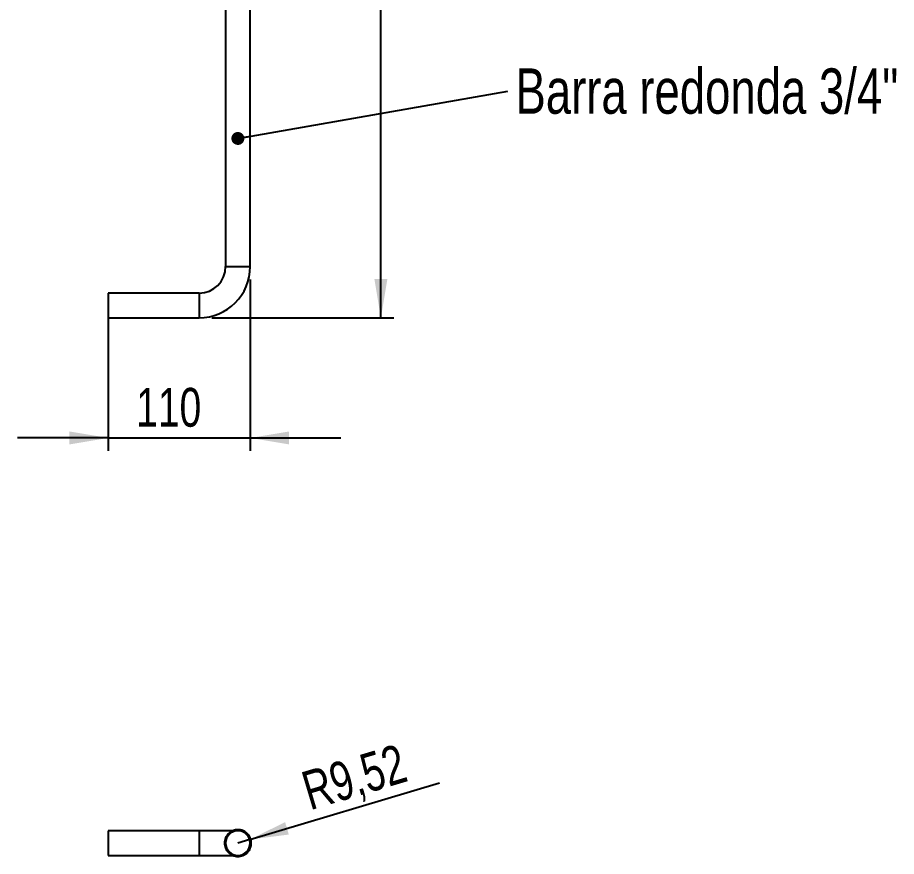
# Model space of a CAD drawing. Header units: millimetres. Extents: x -205 to 841, y 0 to 722.
# Drawn here: x 529 to 596.8, y 165.5 to 230.3 of the extents above; entities that cross this region are included whole.
import ezdxf

# ---------------------------------------------------------------- set-up
doc = ezdxf.new("R2010")
doc.units = ezdxf.units.MM
doc.layers.add('COTAS', color=1, linetype='Continuous')
doc.styles.add('SLDTEXTSTYLE0', font='TXT', dxfattribs={"width": 0.75})
doc.dimstyles.new('SLDDIMSTYLE1', dxfattribs={"dimtxt": 0.18, "dimasz": 1, "dimexe": 0, "dimexo": 0.0625, "dimgap": 0, "dimtad": 0, "dimtih": 1, "dimtoh": 1, "dimdec": 0, "dimrnd": 1e-09, "dimzin": 0, "dimdsep": 46, "dimtxsty": 'Standard', "dimblk1": 'DOT', "dimblk2": 'DOT', "dimsah": 1, "dimcen": 0.09, "dimadec": 0, "dimazin": 0, "dimtfac": 1, "dimtdec": 0, "dimtofl": 0, "dimtmove": 0, "dimatfit": 3, "dimldrblk": 'DOT', "dimfxl": 0, "dimfrac": 2, "dimtolj": 1, "dimtzin": 0, "dimarcsym": 0})
doc.dimstyles.new('SLDDIMSTYLE14', dxfattribs={"dimtxt": 3, "dimasz": 3, "dimexe": 0, "dimexo": 0.0625, "dimgap": 0.75, "dimtad": 1, "dimlfac": 10, "dimrnd": 1e-09, "dimzin": 12, "dimdsep": 46, "dimtxsty": 'SLDTEXTSTYLE0', "dimsah": 1, "dimcen": 0, "dimadec": 0, "dimazin": 3, "dimtfac": 1, "dimtofl": 0, "dimtmove": 0, "dimatfit": 3, "dimfxl": 0, "dimfrac": 2, "dimtolj": 1, "dimtzin": 12, "dimarcsym": 0})
doc.dimstyles.new('SLDDIMSTYLE2', dxfattribs={"dimtxt": 3, "dimasz": 3, "dimexe": 0, "dimexo": 0.0625, "dimgap": 0.75, "dimtad": 1, "dimdec": 0, "dimlfac": 10, "dimrnd": 1e-09, "dimzin": 12, "dimdsep": 46, "dimtxsty": 'SLDTEXTSTYLE0', "dimsah": 1, "dimcen": 0.09, "dimadec": 0, "dimazin": 3, "dimtfac": 1, "dimtmove": 0, "dimatfit": 0, "dimfxl": 0, "dimfrac": 2, "dimtolj": 1, "dimtzin": 12, "dimarcsym": 0})
doc.dimstyles.new('SLDDIMSTYLE3', dxfattribs={"dimtxt": 3, "dimasz": 3, "dimexe": 0, "dimexo": 0.0625, "dimgap": 0.75, "dimtad": 1, "dimdec": 0, "dimlfac": 10, "dimrnd": 1e-09, "dimzin": 12, "dimdsep": 46, "dimtxsty": 'SLDTEXTSTYLE0', "dimsah": 1, "dimcen": 0.09, "dimadec": 0, "dimazin": 3, "dimtfac": 1, "dimtofl": 0, "dimtmove": 0, "dimatfit": 3, "dimfxl": 0, "dimfrac": 2, "dimtolj": 1, "dimtzin": 12, "dimarcsym": 0})

# ---------------------------------------------------------------- blocks, each defined once
blk = doc.blocks.new('_D_36')
at = {"layer": 'COTAS'}
for p, q in [((547.912, 287.864), (557.994, 287.864)), ((556.994, 207.101), (556.994, 287.864)), ((543.961, 207.101), (557.994, 207.101))]:
    blk.add_line(p, q, dxfattribs=at)
for points in [[(556.994, 287.864), (556.494, 284.864), (557.494, 284.864)], [(556.994, 207.101), (557.494, 210.101), (556.494, 210.101)]]:
    blk.add_solid(points, dxfattribs=at)
at = {"layer": 'COTAS', "insert": (553.127, 244.158), "char_height": 3, "attachment_point": 1, "rotation": 90, "style": 'SLDTEXTSTYLE0'}
blk.add_mtext('808', dxfattribs=at)
blk = doc.blocks.new('_D_38')
at = {"layer": 'COTAS'}
for p, q in [((546.913, 210.053), (546.913, 196.827)), ((535.961, 208.005), (535.961, 196.827)), ((535.961, 197.827), (528.961, 197.827)), ((535.961, 197.827), (546.913, 197.827)), ((546.913, 197.827), (553.913, 197.827))]:
    blk.add_line(p, q, dxfattribs=at)
for points in [[(535.961, 197.827), (532.961, 198.327), (532.961, 197.327)], [(546.913, 197.827), (549.913, 197.327), (549.913, 198.327)]]:
    blk.add_solid(points, dxfattribs=at)
at = {"layer": 'COTAS', "insert": (538.112, 201.694), "char_height": 3, "attachment_point": 1, "style": 'SLDTEXTSTYLE0'}
blk.add_mtext('110', dxfattribs=at)
blk = doc.blocks.new('SW_NOTE_19')
at = {"layer": 'COTAS', "color": 0, "insert": (0.596, 1.752), "char_height": 3.5, "attachment_point": 1, "style": 'SLDTEXTSTYLE0'}
blk.add_mtext('Barra redonda 3/4"', dxfattribs=at)
blk = doc.blocks.new('_DOT')
at = {"color": 0, "linetype": 'ByBlock', "lineweight": -2}
blk.add_line((-0.5, 0), (-1, 0), dxfattribs=at)
at = {"color": 0, "linetype": 'ByBlock', "const_width": 0.5}
blk.add_lwpolyline([(-0.25, 0, 1), (0.25, 0, 1)], format="xyb", close=True, dxfattribs=at)
blk = doc.blocks.new('_D_39')
at = {"layer": 'COTAS'}
for q in [(561.514, 171.207), (545.961, 166.549)]:
    blk.add_line((546.873, 166.822), q, dxfattribs=at)
blk.add_solid([(546.873, 166.822), (549.89, 167.204), (549.603, 168.162)], dxfattribs=at)
at = {"layer": 'COTAS', "insert": (550.66, 171.941), "char_height": 3, "attachment_point": 1, "rotation": 16.67088, "style": 'SLDTEXTSTYLE0'}
blk.add_mtext('R9,52', dxfattribs=at)

msp = doc.modelspace()

# ---------------------------------------------------------------- linework, layer by layer
at = {"color": 7, "linetype": 'Continuous', "lineweight": 25}
for p, q in [((545.0088, 278.0403), (545.0088, 211.0528)), ((546.9128, 211.0528), (546.9128, 277.9648)), ((542.9608, 209.0048), (535.9608, 209.0048)), ((535.9608, 209.0048), (535.9608, 208.0528)), ((535.9608, 208.0528), (535.9608, 207.1008)), ((535.9608, 207.1008), (542.9608, 207.1008)), ((542.9608, 167.5012), (535.9608, 167.5012)), ((535.9608, 167.5012), (535.9608, 165.5972)), ((545.5864, 167.5012), (542.9608, 167.5012)), ((545.0088, 166.5492), (544.9276, 166.5492)), ((535.9608, 165.5972), (542.9608, 165.5972)), ((542.9608, 165.5972), (545.6023, 165.5972))]:
    msp.add_line(p, q, dxfattribs=at)
at = {"color": 1, "linetype": 'Continuous', "lineweight": 25}
for p, q in [((545.0088, 211.0528), (545.9608, 211.0528)), ((545.9608, 211.0528), (546.9128, 211.0528)), ((542.9608, 209.0048), (542.9608, 208.0528)), ((542.9608, 208.0528), (542.9608, 207.1008)), ((542.9608, 167.5012), (542.9608, 165.5972))]:
    msp.add_line(p, q, dxfattribs=at)
at = {"color": 7, "linetype": 'Continuous', "lineweight": 25}
for centre, radius, start, end in [((542.9608, 211.0528), 2.048, 270, 0), ((542.9608, 211.0528), 3.952, 270, 0), ((545.9608, 166.5492), 0.952, 270, 180), ((545.9608, 166.5492), 0.952, 180, 270)]:
    msp.add_arc(centre, radius, start, end, dxfattribs=at)
msp.add_open_spline([(544.9276, 166.5492), (544.9276, 166.6137), (544.9337, 166.68), (544.9593, 166.8121), (544.9789, 166.8781), (545.0313, 167.0055), (545.0641, 167.067), (545.1411, 167.1819), (545.1852, 167.2352), (545.2818, 167.3309), (545.3342, 167.3733), (545.4162, 167.4278), (545.4438, 167.4443), (545.5012, 167.4751), (545.5309, 167.4893), (545.623, 167.5278), (545.6881, 167.5481), (545.8224, 167.5753), (545.8916, 167.5824), (546.03, 167.5824), (546.0992, 167.5753), (546.2335, 167.5481), (546.2986, 167.5278), (546.3906, 167.4893), (546.4204, 167.4751), (546.4777, 167.4443), (546.5054, 167.4278), (546.5873, 167.3733), (546.6397, 167.3309), (546.7363, 167.2352), (546.7805, 167.1819), (546.8575, 167.067), (546.8903, 167.0055), (546.9426, 166.8781), (546.9622, 166.8121), (546.9879, 166.68), (546.994, 166.6137), (546.994, 166.4846), (546.9879, 166.4184), (546.9622, 166.2862), (546.9426, 166.2203), (546.8903, 166.0928), (546.8575, 166.0313), (546.7805, 165.9164), (546.7363, 165.8631), (546.6397, 165.7674), (546.5873, 165.725), (546.5054, 165.6705), (546.4777, 165.654), (546.4204, 165.6232), (546.3906, 165.609), (546.2986, 165.5705), (546.2335, 165.5503), (546.0992, 165.523), (546.03, 165.516), (545.8916, 165.516), (545.8224, 165.523), (545.6881, 165.5503), (545.623, 165.5705), (545.5309, 165.609), (545.5012, 165.6232), (545.4438, 165.654), (545.4162, 165.6705), (545.3342, 165.725), (545.2818, 165.7674), (545.1852, 165.8631), (545.1411, 165.9164), (545.0641, 166.0313), (545.0313, 166.0928), (544.9789, 166.2203), (544.9593, 166.2862), (544.9337, 166.4184), (544.9276, 166.4846), (544.9276, 166.5492)], degree=3, knots=[0, 0, 0, 0, 0.03125, 0.03125, 0.0625, 0.0625, 0.09375, 0.09375, 0.125, 0.125, 0.15625, 0.15625, 0.171875, 0.171875, 0.1875, 0.1875, 0.21875, 0.21875, 0.25, 0.25, 0.28125, 0.28125, 0.3125, 0.3125, 0.328125, 0.328125, 0.34375, 0.34375, 0.375, 0.375, 0.40625, 0.40625, 0.4375, 0.4375, 0.46875, 0.46875, 0.5, 0.5, 0.53125, 0.53125, 0.5625, 0.5625, 0.59375, 0.59375, 0.625, 0.625, 0.65625, 0.65625, 0.671875, 0.671875, 0.6875, 0.6875, 0.71875, 0.71875, 0.75, 0.75, 0.78125, 0.78125, 0.8125, 0.8125, 0.828125, 0.828125, 0.84375, 0.84375, 0.875, 0.875, 0.90625, 0.90625, 0.9375, 0.9375, 0.96875, 0.96875, 1, 1, 1, 1], dxfattribs=at)

# ---------------------------------------------------------------- block references
at = {"layer": 'COTAS'}
msp.add_blockref('SW_NOTE_19', (566.7832, 224.6084), dxfattribs=at)

# ---------------------------------------------------------------- dimensions: what is measured, and where the dimension line sits
dim = msp.add_linear_dim(base=(556.9945, 287.8644), p1=(542.9608, 207.1008), p2=(546.912, 287.8644), angle=90, dimstyle='SLDDIMSTYLE3', dxfattribs=at)
dim.commit()
dim.dimension.update_dxf_attribs({"geometry": '_D_36', "text_midpoint": (556.9945, 247.4826), "dimtype": 160})
dim = msp.add_linear_dim(base=(546.9128, 197.827), p1=(535.9608, 209.0048), p2=(546.9128, 211.0528), dimstyle='SLDDIMSTYLE2', dxfattribs=at)
dim.commit()
dim.dimension.update_dxf_attribs({"geometry": '_D_38', "text_midpoint": (541.4368, 197.827), "dimtype": 160})
dim = msp.add_radius_dim(center=(545.9608, 166.5492), mpoint=(546.8728, 166.8223), dimstyle='SLDDIMSTYLE14', dxfattribs=at)
dim.commit()
dim.dimension.update_dxf_attribs({"geometry": '_D_39', "text_midpoint": (556.8657, 169.8148), "dimtype": 164})

# ---------------------------------------------------------------- leaders
msp.add_leader([(545.9589, 220.9513), (566.7832, 224.6084)], dimstyle='SLDDIMSTYLE1', dxfattribs=at)

doc.saveas('drawing.dxf')
